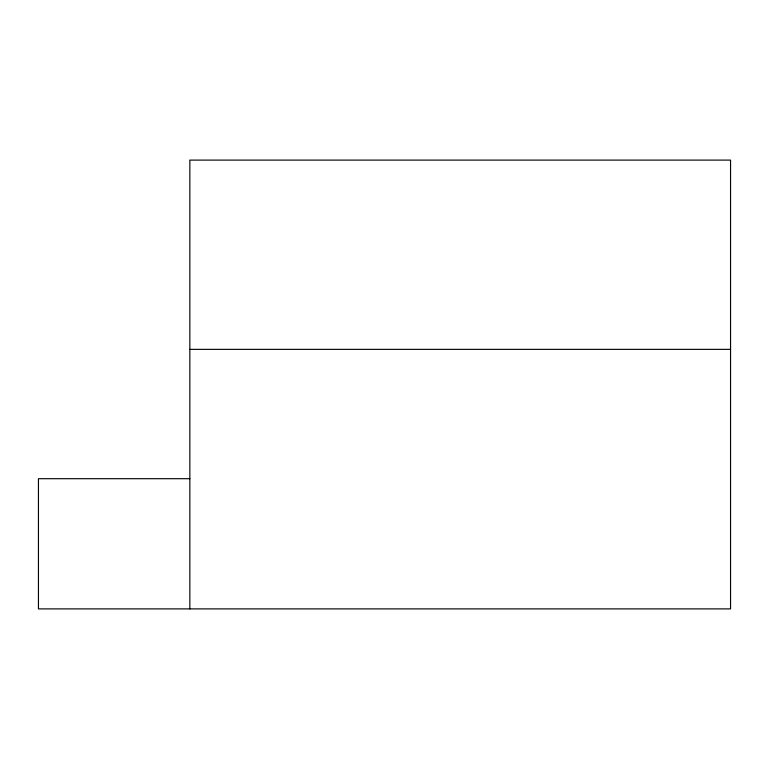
<?xml version="1.0" encoding="UTF-8"?>
<svg xmlns="http://www.w3.org/2000/svg" width="769" height="769" viewBox="0 0 769 769"><rect width="100%" height="100%" fill="white"/><g stroke="black" fill="none" stroke-linecap="round" stroke-linejoin="round"><path stroke-width="1.15" d="M189.847 349.357L730.55 349.357M189.847 478.693L38.45 478.693L38.45 608.894L730.55 608.894L730.55 160.106L189.847 160.106L189.847 608.894"/></g></svg>
